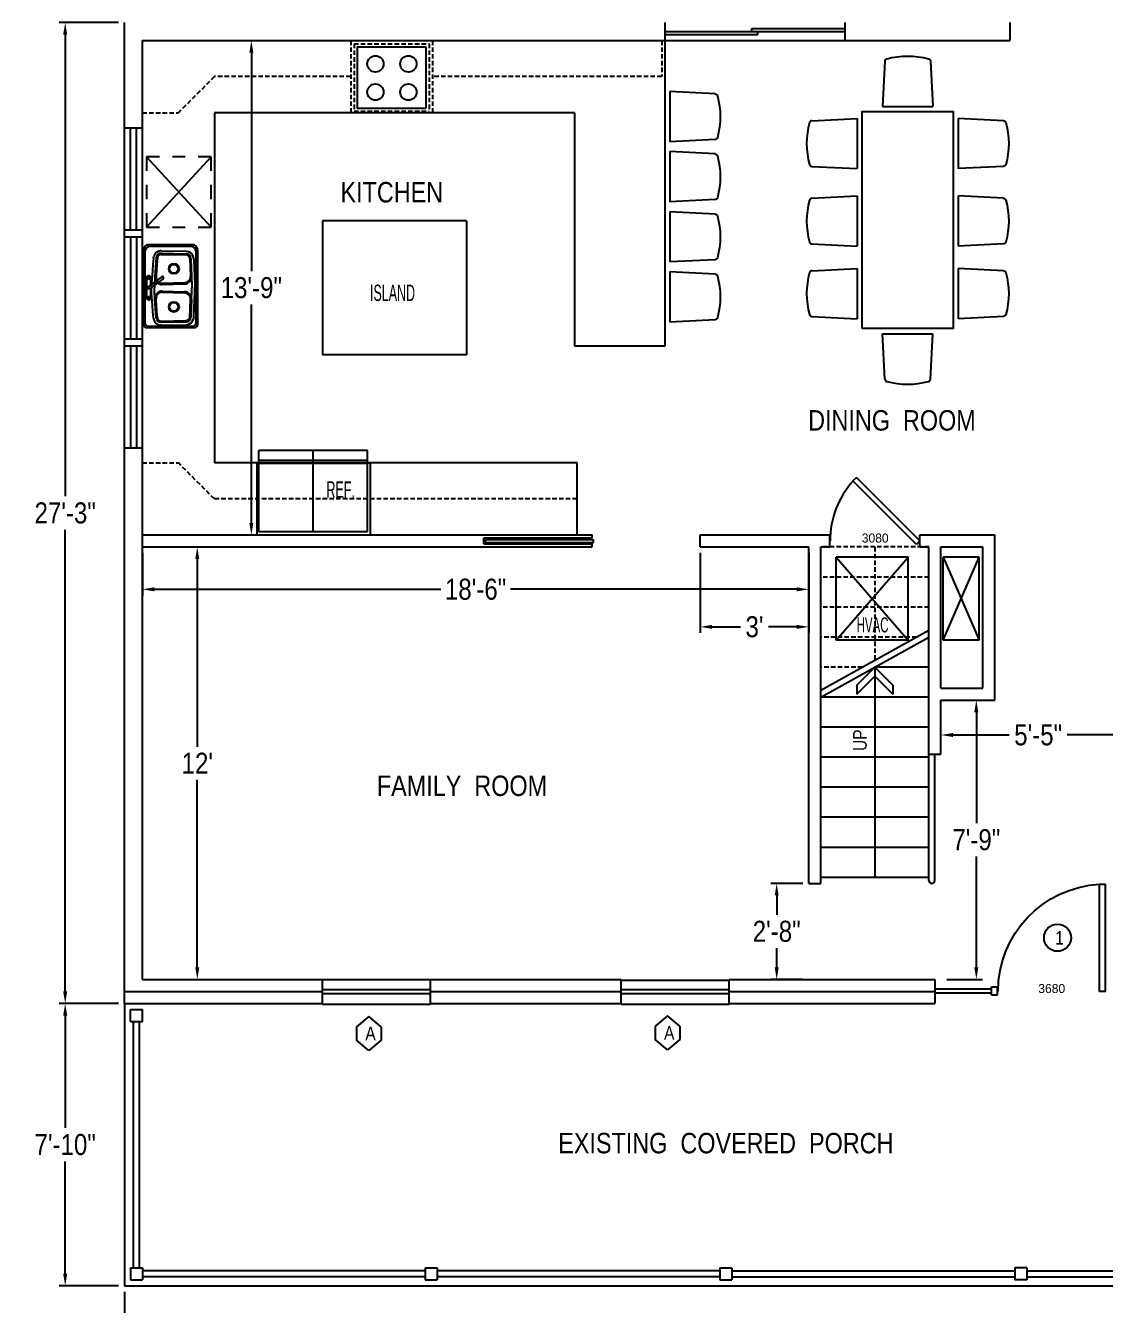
# Model space of a CAD drawing. Header units: inches. Extents: x -1842 to 12195, y -2228 to 2193.
# Drawn here: x 4604.3 to 4964, y 593.4 to 1019.5 of the extents above; entities that cross this region are included whole.
import ezdxf

# ---------------------------------------------------------------- set-up
doc = ezdxf.new("R2010")
doc.units = ezdxf.units.IN
doc.header["$LTSCALE"] = 6
doc.header["$MEASUREMENT"] = 0
doc.linetypes.add('ACAD_ISO03W100', pattern=[30, 12, -18])
doc.linetypes.add('HIDDEN', pattern=[0.375, 0.25, -0.125])
for name, color, linetype in [('ARWALL', 7, 'HIDDEN'), ('BUILT-INS', 13, 'Continuous'), ('CABS', 23, 'Continuous'), ('Title Block', 7, 'Continuous'), ('TITLES', 3, 'Continuous'), ('TXT', 4, 'Continuous'), ('windows', 4, 'Continuous')]:
    doc.layers.add(name, color=color, linetype=linetype)
doc.styles.add('ARCHSTYL', font='ARIALN.TTF', dxfattribs={"height": 5})
doc.styles.add('HS-DESIGN-TTLB', font='GOTHIC.TTF')
doc.styles.get("Standard").update_dxf_attribs({"font": 'ARIALN.TTF'})
doc.dimstyles.get("Standard").update_dxf_attribs({"dimtxt": 7, "dimasz": 4, "dimexe": 2, "dimexo": 2, "dimgap": 2, "dimtad": 0, "dimtih": 1, "dimtoh": 1, "dimdec": 0, "dimzin": 0, "dimdsep": 46, "dimlunit": 4, "dimtxsty": 'Standard', "dimcen": 0.09, "dimclrd": 3, "dimclre": 3, "dimclrt": 3, "dimadec": 0, "dimazin": 0, "dimtfac": 1, "dimtdec": 0, "dimtofl": 0, "dimtmove": 0, "dimatfit": 3, "dimfxl": 1, "dimtolj": 1, "dimtzin": 0, "dimarcsym": 0})

# ---------------------------------------------------------------- blocks, each defined once
blk = doc.blocks.new('*D62')
at = {"layer": 'Defpoints', "color": 0, "transparency": 16777216}
for p in [(4637.16, 1020.48), (4617.46, 693.88), (4637.16, 693.88)]:
    blk.add_point(p, dxfattribs=at)
at = {"layer": 'Title Block', "color": 3, "lineweight": -2, "transparency": 16777216}
for p, q in [((4635.16, 1020.48), (4615.46, 1020.48)), ((4617.46, 1016.48), (4617.46, 862.75)), ((4617.46, 697.88), (4617.46, 851.6)), ((4635.16, 693.88), (4615.46, 693.88))]:
    blk.add_line(p, q, dxfattribs=at)
at = {"layer": 'Title Block', "color": 3, "transparency": 16777216}
for points in [[(4616.79, 1016.48), (4618.12, 1016.48), (4617.46, 1020.48)], [(4616.79, 697.88), (4618.12, 697.88), (4617.46, 693.88)]]:
    blk.add_solid(points, dxfattribs=at)
at = {"layer": 'Title Block', "color": 3, "transparency": 16777216, "insert": (4617.46, 857.18), "char_height": 7, "attachment_point": 5}
blk.add_mtext('\\A1;27\'-3"', dxfattribs=at)
blk = doc.blocks.new('*D64')
at = {"layer": 'Defpoints', "color": 0, "transparency": 16777216}
for p in [(4643.16, 845.88), (4643.16, 701.88), (4661.46, 701.88)]:
    blk.add_point(p, dxfattribs=at)
at = {"layer": 'Title Block', "color": 3, "lineweight": -2, "transparency": 16777216}
for p, q in [((4645.16, 845.88), (4663.46, 845.88)), ((4661.46, 841.88), (4661.46, 779.39)), ((4661.46, 705.88), (4661.46, 768.36)), ((4645.16, 701.88), (4663.46, 701.88))]:
    blk.add_line(p, q, dxfattribs=at)
at = {"layer": 'Title Block', "color": 3, "transparency": 16777216}
for points in [[(4660.79, 841.88), (4662.12, 841.88), (4661.46, 845.88)], [(4660.79, 705.88), (4662.12, 705.88), (4661.46, 701.88)]]:
    blk.add_solid(points, dxfattribs=at)
at = {"layer": 'Title Block', "color": 3, "transparency": 16777216, "insert": (4661.46, 773.88), "char_height": 7, "attachment_point": 5}
blk.add_mtext("\\A1;12'", dxfattribs=at)
blk = doc.blocks.new('*D65')
at = {"layer": 'Defpoints', "color": 0, "transparency": 16777216}
for p in [(4865.16, 733.88), (4854.46, 701.88), (4865.16, 701.88)]:
    blk.add_point(p, dxfattribs=at)
at = {"layer": 'Title Block', "color": 3, "lineweight": -2, "transparency": 16777216}
for p, q in [((4863.16, 733.88), (4852.46, 733.88)), ((4854.46, 729.88), (4854.46, 723.45)), ((4854.46, 705.88), (4854.46, 712.3)), ((4863.16, 701.88), (4852.46, 701.88))]:
    blk.add_line(p, q, dxfattribs=at)
at = {"layer": 'Title Block', "color": 3, "transparency": 16777216}
for points in [[(4853.79, 729.88), (4855.12, 729.88), (4854.46, 733.88)], [(4853.79, 705.88), (4855.12, 705.88), (4854.46, 701.88)]]:
    blk.add_solid(points, dxfattribs=at)
at = {"layer": 'Title Block', "color": 3, "transparency": 16777216, "insert": (4854.46, 717.88), "char_height": 7, "attachment_point": 5}
blk.add_mtext('\\A1;2\'-8"', dxfattribs=at)
blk = doc.blocks.new('*D66')
at = {"layer": 'Defpoints', "color": 0, "transparency": 16777216}
for p in [(4643.16, 845.88), (4865.16, 845.88), (4865.16, 831.78)]:
    blk.add_point(p, dxfattribs=at)
at = {"layer": 'Title Block', "color": 3, "lineweight": -2, "transparency": 16777216}
for p, q in [((4643.16, 843.88), (4643.16, 829.78)), ((4865.16, 843.88), (4865.16, 829.78)), ((4647.16, 831.78), (4742.56, 831.78)), ((4861.16, 831.78), (4765.75, 831.78))]:
    blk.add_line(p, q, dxfattribs=at)
at = {"layer": 'Title Block', "color": 3, "transparency": 16777216}
for points in [[(4647.16, 832.44), (4647.16, 831.11), (4643.16, 831.78)], [(4861.16, 832.44), (4861.16, 831.11), (4865.16, 831.78)]]:
    blk.add_solid(points, dxfattribs=at)
at = {"layer": 'Title Block', "color": 3, "transparency": 16777216, "insert": (4754.16, 831.78), "char_height": 7, "attachment_point": 5}
blk.add_mtext('\\A1;18\'-6"', dxfattribs=at)
blk = doc.blocks.new('door')
at = {"layer": 'windows'}
for p, q in [((9950.29, 7178.88), (9948.56, 7178.88)), ((9948.56, 7178.88), (9948.56, 7146.97)), ((9950.29, 7178.88), (9948.56, 7178.88)), ((9950.29, 7178.88), (9950.29, 7146.97)), ((9948.56, 7146.97), (9950.29, 7146.97))]:
    blk.add_line(p, q, dxfattribs=at)
blk.add_arc((9950.29, 7178.88), 31.9, 180, 266.8995, dxfattribs=at)
blk = doc.blocks.new('*D67')
at = {"layer": 'Defpoints', "color": 0, "transparency": 16777216}
for p in [(4661.16, 1014.48), (4661.16, 849.88), (4679.46, 849.88)]:
    blk.add_point(p, dxfattribs=at)
at = {"layer": 'Title Block', "color": 3, "lineweight": -2, "transparency": 16777216}
for p, q in [((4663.16, 1014.48), (4681.46, 1014.48)), ((4679.46, 1010.48), (4679.46, 937.75)), ((4679.46, 853.88), (4679.46, 926.6)), ((4663.16, 849.88), (4681.46, 849.88))]:
    blk.add_line(p, q, dxfattribs=at)
at = {"layer": 'Title Block', "color": 3, "transparency": 16777216}
for points in [[(4678.79, 1010.48), (4680.12, 1010.48), (4679.46, 1014.48)], [(4678.79, 853.88), (4680.12, 853.88), (4679.46, 849.88)]]:
    blk.add_solid(points, dxfattribs=at)
at = {"layer": 'Title Block', "color": 3, "transparency": 16777216, "insert": (4679.46, 932.18), "char_height": 7, "attachment_point": 5}
blk.add_mtext('\\A1;13\'-9"', dxfattribs=at)
blk = doc.blocks.new('*D70')
at = {"layer": 'Defpoints', "color": 0, "transparency": 16777216}
for p in [(4909.16, 794.88), (4909.16, 701.88), (4920.96, 701.88)]:
    blk.add_point(p, dxfattribs=at)
at = {"layer": 'Title Block', "color": 3, "lineweight": -2, "transparency": 16777216}
for p, q in [((4911.16, 794.88), (4922.96, 794.88)), ((4920.96, 790.88), (4920.96, 753.95)), ((4920.96, 705.88), (4920.96, 742.8)), ((4911.16, 701.88), (4922.96, 701.88))]:
    blk.add_line(p, q, dxfattribs=at)
at = {"layer": 'Title Block', "color": 3, "transparency": 16777216}
for points in [[(4920.29, 790.88), (4921.62, 790.88), (4920.96, 794.88)], [(4920.29, 705.88), (4921.62, 705.88), (4920.96, 701.88)]]:
    blk.add_solid(points, dxfattribs=at)
at = {"layer": 'Title Block', "color": 3, "transparency": 16777216, "insert": (4920.96, 748.38), "char_height": 7, "attachment_point": 5}
blk.add_mtext('\\A1;7\'-9"', dxfattribs=at)
blk = doc.blocks.new('*D71')
at = {"layer": 'Defpoints', "color": 0, "transparency": 16777216}
for p in [(4973.96, 783.28), (4909.16, 776.88), (4973.96, 776.88)]:
    blk.add_point(p, dxfattribs=at)
at = {"layer": 'Title Block', "color": 3, "lineweight": -2, "transparency": 16777216}
for p, q in [((4909.16, 778.88), (4909.16, 785.28)), ((4973.96, 778.88), (4973.96, 785.28)), ((4913.16, 783.28), (4931.92, 783.28)), ((4969.96, 783.28), (4951.19, 783.28))]:
    blk.add_line(p, q, dxfattribs=at)
at = {"layer": 'Title Block', "color": 3, "transparency": 16777216}
for points in [[(4913.16, 783.94), (4913.16, 782.61), (4909.16, 783.28)], [(4969.96, 783.94), (4969.96, 782.61), (4973.96, 783.28)]]:
    blk.add_solid(points, dxfattribs=at)
at = {"layer": 'Title Block', "color": 3, "transparency": 16777216, "insert": (4941.56, 783.28), "char_height": 7, "attachment_point": 5}
blk.add_mtext('\\A1;5\'-5"', dxfattribs=at)
blk = doc.blocks.new('CHAIR4')
for p, q in [((-448.534042, 225.886409), (0, 248.313112)), ((0, 248.313112), (0, -248.313112)), ((-448.534042, -225.886409), (0, -248.313112))]:
    blk.add_line(p, q)
for centre, radius, start, end in [((267.140783, 0), 767.140783, 164.292464, 195.707536), ((-447.285602, 200.917601), 25, 92.862405, 164.292464), ((-447.285602, -200.917601), 25, 195.707536, 267.137595)]:
    blk.add_arc(centre, radius, start, end)
blk = doc.blocks.new('*D84')
at = {"layer": 'Defpoints', "color": 0, "transparency": 16777216}
for p in [(4637.16, 693.88), (4617.46, 599.88), (4637.16, 599.88)]:
    blk.add_point(p, dxfattribs=at)
at = {"layer": 'Title Block', "color": 3, "lineweight": -2, "transparency": 16777216}
for p, q in [((4635.16, 693.88), (4615.46, 693.88)), ((4617.46, 689.88), (4617.46, 652.45)), ((4617.46, 603.88), (4617.46, 641.3)), ((4635.16, 599.88), (4615.46, 599.88))]:
    blk.add_line(p, q, dxfattribs=at)
at = {"layer": 'Title Block', "color": 3, "transparency": 16777216}
for points in [[(4616.79, 689.88), (4618.12, 689.88), (4617.46, 693.88)], [(4616.79, 603.88), (4618.12, 603.88), (4617.46, 599.88)]]:
    blk.add_solid(points, dxfattribs=at)
at = {"layer": 'Title Block', "color": 3, "transparency": 16777216, "insert": (4617.46, 646.88), "char_height": 7, "attachment_point": 5}
blk.add_mtext('\\A1;7\'-10"', dxfattribs=at)
blk = doc.blocks.new('*D85')
at = {"layer": 'Defpoints', "color": 0, "transparency": 16777216}
for p in [(4637.16, 599.88), (5037.96, 599.88), (5037.96, 575.78)]:
    blk.add_point(p, dxfattribs=at)
at = {"layer": 'Title Block', "color": 3, "lineweight": -2, "transparency": 16777216}
for p, q in [((4637.16, 597.88), (4637.16, 573.78)), ((5037.96, 597.88), (5037.96, 573.78)), ((4641.16, 575.78), (4825.69, 575.78)), ((5033.96, 575.78), (4849.42, 575.78))]:
    blk.add_line(p, q, dxfattribs=at)
at = {"layer": 'Title Block', "color": 3, "transparency": 16777216}
for points in [[(4641.16, 576.44), (4641.16, 575.11), (4637.16, 575.78)], [(5033.96, 576.44), (5033.96, 575.11), (5037.96, 575.78)]]:
    blk.add_solid(points, dxfattribs=at)
at = {"layer": 'Title Block', "color": 3, "transparency": 16777216, "insert": (4837.56, 575.78), "char_height": 7, "attachment_point": 5}
blk.add_mtext('\\A1;33\'-5"', dxfattribs=at)
blk = doc.blocks.new('AE21A')
for p, q in [((0, 0.5), (0, 0.3)), ((0, 0.5), (0, 0.3)), ((0.2, 0.5), (0, 0.5)), ((0.2, 0.5), (0, 0.5)), ((0.6, 0.5), (0.4, 0.5)), ((0.6, 0.5), (0.4, 0.5)), ((1, 0.5), (0.8, 0.5)), ((1, 0.5), (0.8, 0.5)), ((1, 0.3), (1, 0.5)), ((1, 0.3), (1, 0.5)), ((0, 0.1), (0, -0.1)), ((0, 0.1), (0, -0.1)), ((1, -0.1), (1, 0.1)), ((1, -0.1), (1, 0.1)), ((0, -0.3), (0, -0.5)), ((0, -0.3), (0, -0.5)), ((1, -0.5), (1, -0.3)), ((1, -0.5), (1, -0.3)), ((0, -0.5), (0.2, -0.5)), ((0, -0.5), (0.2, -0.5)), ((0.4, -0.5), (0.6, -0.5)), ((0.4, -0.5), (0.6, -0.5)), ((0.8, -0.5), (1, -0.5)), ((0.8, -0.5), (1, -0.5))]:
    blk.add_line(p, q)
blk = doc.blocks.new('*D87')
at = {"layer": 'Defpoints', "color": 0, "transparency": 16777216}
for p in [(4828.96, 845.88), (4865.16, 845.88), (4828.96, 819.28)]:
    blk.add_point(p, dxfattribs=at)
at = {"layer": 'Title Block', "color": 3, "lineweight": -2, "transparency": 16777216}
for p, q in [((4828.96, 843.88), (4828.96, 817.28)), ((4865.16, 843.88), (4865.16, 817.28)), ((4832.96, 819.28), (4842.42, 819.28)), ((4861.16, 819.28), (4851.7, 819.28))]:
    blk.add_line(p, q, dxfattribs=at)
at = {"layer": 'Title Block', "color": 3, "transparency": 16777216}
for points in [[(4832.96, 819.94), (4832.96, 818.61), (4828.96, 819.28)], [(4861.16, 819.94), (4861.16, 818.61), (4865.16, 819.28)]]:
    blk.add_solid(points, dxfattribs=at)
at = {"layer": 'Title Block', "color": 3, "transparency": 16777216, "insert": (4847.06, 819.28), "char_height": 7, "attachment_point": 5}
blk.add_mtext("\\A1;3'", dxfattribs=at)

msp = doc.modelspace()

# ---------------------------------------------------------------- linework, layer by layer
at = {"layer": 'ARWALL', "color": 7}
for p, q in [((4905.1570105, 845.8778393), (4869.1570105, 845.8778393)), ((4887.1570105, 845.8778393), (4887.1570105, 808.1657572)), ((4905.1570105, 835.8778393), (4869.1570105, 835.8778393)), ((4905.1570105, 835.8778393), (4869.1570105, 835.8778393)), ((4905.1570105, 835.8778393), (4869.1570105, 835.8778393)), ((4905.1570105, 825.8778393), (4869.1570105, 825.8778393)), ((4901.0387585, 815.8778393), (4869.1570105, 815.8778393)), ((4883.0387585, 805.8778393), (4869.1570105, 805.8778393))]:
    msp.add_line(p, q, dxfattribs=at)
at = {"layer": 'BUILT-INS', "linetype": 'HIDDEN'}
for p, q in [((4712.5570105, 1014.4778393), (4712.5570105, 990.4778393)), ((4739.7570105, 1014.4778393), (4739.7570105, 990.4778393)), ((4816.1570105, 1014.4778393), (4816.1570105, 1002.4778393)), ((4713.6743347, 1013.4521446), (4738.6396863, 1013.4521446)), ((4713.6743347, 1013.4521446), (4713.6743347, 990.9521446)), ((4738.6396863, 1013.4521446), (4738.6396863, 990.9521446)), ((4667.1570105, 1002.4778393), (4655.1570105, 990.4778393)), ((4712.5570105, 1002.4778393), (4667.1570105, 1002.4778393)), ((4816.1570105, 1002.4778393), (4739.7570105, 1002.4778393)), ((4643.1570105, 990.4778393), (4655.1570105, 990.4778393)), ((4713.6743347, 990.9521446), (4738.6396863, 990.9521446)), ((4643.1570105, 873.8778393), (4655.1570105, 873.8778393)), ((4667.1570105, 861.8778393), (4655.1570105, 873.8778393)), ((4787.9570105, 861.8778393), (4667.1570105, 861.8778393))]:
    msp.add_line(p, q, dxfattribs=at)
at = {"layer": 'BUILT-INS'}
for p, q in [((4714.6743347, 1012.4521446), (4737.6396863, 1012.4521446)), ((4714.6743347, 1012.4521446), (4714.6743347, 991.9521446)), ((4737.6396863, 1012.4521446), (4737.6396863, 991.9521446)), ((4714.6743347, 991.9521446), (4737.6396863, 991.9521446)), ((4645.1588068, 945.9150893), (4644.6323068, 946.4415893)), ((4660.4273068, 946.4415893), (4644.6323068, 946.4415893)), ((4660.4273068, 946.4415893), (4644.6323068, 946.4415893)), ((4645.1588068, 945.9150893), (4644.6323068, 946.4415893)), ((4659.9008068, 945.9150893), (4660.4273068, 946.4415893)), ((4659.9008068, 945.9150893), (4660.4273068, 946.4415893)), ((4643.4173068, 944.2265893), (4643.4173068, 920.1290893)), ((4643.9438068, 943.7000893), (4643.4173068, 944.2265893)), ((4643.9438068, 943.7000893), (4643.4173068, 944.2265893)), ((4643.4173068, 944.2265893), (4643.4173068, 920.1290893)), ((4643.9438068, 943.7000893), (4643.4173068, 944.2265893)), ((4643.9438068, 943.7000893), (4643.4173068, 944.2265893)), ((4643.9438068, 943.7000893), (4643.9438068, 920.6555893)), ((4643.9438068, 943.7000893), (4643.9438068, 920.6555893)), ((4659.9008068, 945.9150893), (4645.1588068, 945.9150893)), ((4659.9008068, 945.9150893), (4645.1588068, 945.9150893)), ((4646.8162272, 942.1141442), (4646.6497787, 939.9148735)), ((4646.8162272, 942.1141442), (4646.6497787, 939.9148735)), ((4646.8162272, 942.1141442), (4647.0023417, 942.7473131)), ((4646.8162272, 942.1141442), (4647.0023417, 942.7473131)), ((4647.7854554, 942.1682651), (4647.3046807, 935.8963517)), ((4647.7854554, 942.1682651), (4647.3046807, 935.8963517)), ((4648.1893238, 942.13801), (4647.7854554, 942.1682651)), ((4648.1893238, 942.13801), (4647.7854554, 942.1682651)), ((4648.1893238, 942.13801), (4648.0246986, 939.9404444)), ((4648.1893238, 942.13801), (4648.0246986, 939.9404444)), ((4649.4491087, 944.5085204), (4649.1438545, 944.484597)), ((4649.4491087, 944.5085204), (4649.1438545, 944.484597)), ((4649.4234001, 943.2592347), (4649.4309614, 943.6641642)), ((4649.4234001, 943.2592347), (4649.4309614, 943.6641642)), ((4649.4234001, 943.2592347), (4657.7423714, 943.1038953)), ((4649.4234001, 943.2592347), (4657.7423714, 943.1038953)), ((4649.4309614, 943.6641642), (4657.749932, 943.5088249)), ((4649.4309614, 943.6641642), (4657.749932, 943.5088249)), ((4649.4491087, 944.5085204), (4657.7680792, 944.3531802)), ((4649.4491087, 944.5085204), (4657.7680792, 944.3531802)), ((4657.7423714, 943.1038953), (4657.749932, 943.5088249)), ((4657.7423714, 943.1038953), (4657.749932, 943.5088249)), ((4657.7680792, 944.3531802), (4658.1538668, 944.2917279)), ((4657.7680792, 944.3531802), (4658.1538668, 944.2917279)), ((4658.9336765, 941.9386577), (4659.3383396, 941.9551744)), ((4658.9336765, 941.9386577), (4659.3383396, 941.9551744)), ((4658.9336765, 941.9386577), (4659.1759945, 936.0018704)), ((4658.9336765, 941.9386577), (4659.1759945, 936.0018704)), ((4659.5807053, 936.0172215), (4659.3383396, 941.9551744)), ((4659.5807053, 936.0172215), (4659.3383396, 941.9551744)), ((4659.3383396, 941.8276998), (4659.5807053, 935.889747)), ((4659.3383396, 941.8276998), (4659.5807053, 935.889747)), ((4660.3095312, 941.8673396), (4660.1048709, 942.5708027)), ((4660.3095312, 941.8673396), (4660.1048709, 942.5708027)), ((4660.3095312, 941.8673396), (4660.5520103, 935.926589)), ((4660.3095312, 941.8673396), (4660.5520103, 935.926589)), ((4661.1158068, 943.7000893), (4661.6423068, 944.2265893)), ((4661.1158068, 943.7000893), (4661.6423068, 944.2265893)), ((4661.1158068, 920.6555893), (4661.1158068, 943.7000893)), ((4661.6423068, 920.1290893), (4661.6423068, 944.2265893)), ((4646.5101168, 938.0133304), (4646.3958526, 936.3974801)), ((4646.5101168, 938.0133304), (4646.3958526, 936.3974801)), ((4646.6497787, 939.9148735), (4646.5101168, 938.0133304)), ((4646.6497787, 939.9148735), (4646.5101168, 938.0133304)), ((4647.8896513, 938.0428971), (4647.78159, 936.4325539)), ((4647.8896513, 938.0428971), (4647.78159, 936.4325539)), ((4648.0246986, 939.9404444), (4647.8896513, 938.0428971)), ((4648.0246986, 939.9404444), (4647.8896513, 938.0428971)), ((4644.6749728, 928.668884), (4644.6749728, 935.6582866)), ((4649.6378898, 935.8421354), (4645.1903527, 932.6238713)), ((4649.6378898, 935.8421354), (4645.1903527, 932.6238713)), ((4650.1122589, 935.1865727), (4645.6647218, 931.9683086)), ((4650.1122589, 935.1865727), (4645.6647218, 931.9683086)), ((4645.8572433, 935.6582866), (4645.8572433, 933.1064372)), ((4645.8572433, 935.6582866), (4645.8572433, 933.1064372)), ((4646.2376466, 933.970209), (4646.1907274, 933.1311607)), ((4646.2376466, 933.970209), (4646.1907274, 933.1311607)), ((4646.3055214, 935.0542401), (4646.2376466, 933.970209)), ((4646.3055214, 935.0542401), (4646.2376466, 933.970209)), ((4646.3958526, 936.3974801), (4646.3055214, 935.0542401)), ((4646.3958526, 936.3974801), (4646.3055214, 935.0542401)), ((4647.2318633, 933.9197476), (4647.189382, 933.0959703)), ((4647.2318633, 933.9197476), (4647.189382, 933.0959703)), ((4647.2937019, 934.9941397), (4647.2318633, 933.9197476)), ((4647.2937019, 934.9941397), (4647.2318633, 933.9197476)), ((4647.3046807, 935.8963517), (4647.2937019, 934.9941397)), ((4647.3046807, 935.8963517), (4647.2937019, 934.9941397)), ((4647.7084964, 935.8653976), (4647.3046807, 935.8963517)), ((4647.7084964, 935.8653976), (4647.3046807, 935.8963517)), ((4647.78159, 936.4325539), (4647.7084964, 935.8653976)), ((4647.78159, 936.4325539), (4647.7084964, 935.8653976)), ((4649.7841393, 933.6864149), (4657.2092934, 933.893911)), ((4649.7841393, 933.6864149), (4657.2092934, 933.893911)), ((4649.7841393, 933.6864149), (4649.7954525, 933.2815729)), ((4649.7841393, 933.6864149), (4649.7954525, 933.2815729)), ((4649.7954525, 933.2815729), (4657.2206067, 933.489069)), ((4649.7954525, 933.2815729), (4657.2206067, 933.489069)), ((4657.2092934, 933.893911), (4657.2206067, 933.489069)), ((4657.2092934, 933.893911), (4657.2206067, 933.489069)), ((4659.1760423, 936.0007048), (4659.5807053, 936.0172215)), ((4659.1760423, 936.0007048), (4659.5807053, 936.0172215)), ((4659.5807053, 935.889747), (4659.6810886, 933.0253521)), ((4659.5807053, 935.889747), (4659.6810886, 933.0253521)), ((4660.5520103, 935.926589), (4660.6530886, 933.0423783)), ((4660.5520103, 935.926589), (4660.6530886, 933.0423783)), ((4645.8572433, 932.1076183), (4645.8572433, 928.668884)), ((4646.1907274, 933.1311607), (4646.1997589, 932.4916406)), ((4646.1907274, 933.1311607), (4646.1997589, 932.4916406)), ((4646.1907274, 931.0970434), (4646.1997589, 931.7365635)), ((4646.2376466, 930.2579944), (4646.1907274, 931.0970434)), ((4646.1997589, 932.4916406), (4646.1997589, 932.09728)), ((4646.1997589, 932.4916406), (4646.1997589, 932.09728)), ((4646.1997589, 931.7365635), (4646.1997589, 932.1309241)), ((4646.1997589, 931.7365635), (4646.1997589, 932.1309241)), ((4646.3055214, 929.1739641), (4646.2376466, 930.2579944)), ((4646.3958526, 927.8307232), (4646.3055214, 929.1739641)), ((4647.1637156, 932.5106611), (4647.1523229, 932.1516739)), ((4647.1637156, 932.5106611), (4647.1523229, 932.1516739)), ((4647.1637156, 931.7175423), (4647.1523229, 932.0765294)), ((4647.1637156, 931.7175423), (4647.1523229, 932.0765294)), ((4647.189382, 933.0959703), (4647.1637156, 932.5106611)), ((4647.189382, 933.0959703), (4647.1637156, 932.5106611)), ((4647.189382, 931.132233), (4647.1637156, 931.7175423)), ((4647.2318633, 930.3084557), (4647.189382, 931.132233)), ((4647.2937019, 929.2340636), (4647.2318633, 930.3084557)), ((4647.3046807, 928.459327), (4647.2937019, 929.2340636)), ((4649.7841393, 930.6692638), (4649.7954525, 931.0741058)), ((4649.7841393, 930.6692638), (4657.2092934, 930.4617677)), ((4649.7954525, 931.0741058), (4657.2206067, 930.8666097)), ((4657.2092934, 930.4617677), (4657.2206067, 930.8666097)), ((4659.5807053, 928.3384572), (4659.6810886, 931.2028521)), ((4659.6810886, 933.0253521), (4659.6810886, 932.1141021)), ((4659.6810886, 933.0253521), (4659.6810886, 932.1141021)), ((4659.6810886, 931.2028521), (4659.6810886, 932.1141021)), ((4659.6810886, 931.2028521), (4659.6810886, 932.1141021)), ((4660.5520103, 928.3016151), (4660.6530886, 931.1858251)), ((4660.6530886, 933.0423783), (4660.6530886, 932.1141021)), ((4660.6530886, 933.0423783), (4660.6530886, 932.1141021)), ((4660.6530886, 931.1858251), (4660.6530886, 932.1141021)), ((4660.6530886, 931.1858251), (4660.6530886, 932.1141021)), ((4646.5101168, 926.2148729), (4646.3958526, 927.8307232)), ((4646.6497787, 924.3133298), (4646.5101168, 926.2148729)), ((4647.7084964, 928.4902811), (4647.3046807, 928.459327)), ((4647.7854554, 922.1874136), (4647.3046807, 928.459327)), ((4647.78159, 927.9231248), (4647.7084964, 928.4902811)), ((4647.8896513, 926.3127816), (4647.78159, 927.9231248)), ((4648.0246986, 924.4152343), (4647.8896513, 926.3127816)), ((4658.9336765, 922.417021), (4659.1759945, 928.3538083)), ((4659.1760423, 928.3549739), (4659.5807053, 928.3384572)), ((4659.5807053, 928.3384572), (4659.3383396, 922.4005043)), ((4659.3383396, 922.4005043), (4659.5807053, 928.3384572)), ((4660.3095312, 922.3608637), (4660.5520103, 928.3016151)), ((4643.9438068, 920.6555893), (4643.4173068, 920.1290893)), ((4643.9438068, 920.6555893), (4643.4173068, 920.1290893)), ((4646.8162272, 922.1140591), (4646.6497787, 924.3133298)), ((4646.8162272, 922.1140591), (4647.0023417, 921.4808911)), ((4648.1893238, 922.2176687), (4647.7854554, 922.1874136)), ((4648.1893238, 922.2176687), (4648.0246986, 924.4152343)), ((4649.4234001, 921.096444), (4657.7423714, 921.2517834)), ((4649.4234001, 921.096444), (4649.4309614, 920.6915145)), ((4649.4309614, 920.6915145), (4657.749932, 920.8468538)), ((4657.7423714, 921.2517834), (4657.749932, 920.8468538)), ((4658.9336765, 922.417021), (4659.3383396, 922.4005043)), ((4660.3095312, 922.3608637), (4660.1048709, 921.6574014)), ((4661.1158068, 920.6555893), (4661.6423068, 920.1290893)), ((4645.1588068, 919.4405893), (4644.6323068, 918.9140893)), ((4644.6323068, 918.9140893), (4660.4273068, 918.9140893)), ((4645.1588068, 919.4405893), (4659.9008068, 919.4405893)), ((4649.4491087, 919.7196838), (4649.1438545, 919.7436063)), ((4649.4491087, 919.7196838), (4657.7680792, 919.8750231)), ((4657.7680792, 919.8750231), (4658.1538668, 919.9364754)), ((4659.9008068, 919.4405893), (4660.4273068, 918.9140893)), ((4874.2781384, 814.8209432), (4874.2781384, 842.5183734)), ((4874.2781384, 842.5183734), (4898.2781384, 814.8209432)), ((4874.2781384, 814.8209432), (4898.2781384, 842.5183734)), ((4898.2781384, 842.5183734), (4874.2781384, 842.5183734)), ((4898.2781384, 814.8209432), (4898.2781384, 842.5183734)), ((4909.9380322, 814.8209432), (4909.9380322, 842.5183734)), ((4909.9380322, 842.5183734), (4921.9380322, 814.8209432)), ((4909.9380322, 814.8209432), (4921.9380322, 842.5183734)), ((4921.9380322, 842.5183734), (4909.9380322, 842.5183734)), ((4921.9380322, 814.8209432), (4921.9380322, 842.5183734)), ((4898.2781384, 814.8209432), (4874.2781384, 814.8209432)), ((4921.9380322, 814.8209432), (4909.9380322, 814.8209432))]:
    msp.add_line(p, q, dxfattribs=at)
for centre, radius in [((4720.7995926, 1006.7307743), 2.7134894), ((4731.7713772, 1006.7307743), 2.7134894), ((4720.7995926, 997.3211512), 2.7134894), ((4731.7713772, 997.3211512), 2.7134894), ((4653.6567136, 938.5190766), 1.72125), ((4653.6567136, 938.5190766), 1.72125), ((4653.6567136, 938.5190766), 1.4175), ((4653.6567136, 938.5190766), 1.4175), ((4645.2661081, 935.6582866), 0.5911352), ((4645.2661081, 935.6582866), 0.5911352), ((4645.2661081, 935.6582866), 0.3974158), ((4645.2661081, 935.6582866), 0.3974158), ((4645.2661081, 928.668884), 0.5911352), ((4645.2661081, 928.668884), 0.3974158), ((4653.6567136, 925.8366021), 1.72125), ((4653.6567136, 925.8366021), 1.4175)]:
    msp.add_circle(centre, radius, dxfattribs=at)
for centre, radius, start, end in [((4645.834388, 944.3414748), 2.4198099, 119.786321181, 182.721258907), ((4645.834388, 944.3414748), 2.4198099, 119.786321181, 182.721258907), ((4659.2252256, 944.3414748), 2.4198099, 357.278741093, 60.213678819), ((4659.2252256, 944.3414748), 2.4198099, 357.278741093, 60.213678819), ((4646.360888, 943.8149748), 2.4198099, 119.786321181, 182.721258907), ((4646.360888, 943.8149748), 2.4198099, 119.786321181, 182.721258907), ((4649.3337104, 942.0620255), 2.43, 94.481097, 163.619721), ((4649.3337104, 942.0620255), 2.43, 94.481097, 163.619721), ((4649.400716, 942.0444469), 1.62, 88.930243, 175.616558), ((4649.400716, 942.0444469), 1.62, 88.930243, 175.616558), ((4649.400716, 942.0444469), 1.215, 88.930243, 175.616558), ((4649.400716, 942.0444469), 1.215, 88.930243, 175.616558), ((4657.7196874, 941.8891067), 1.215, 2.337306, 88.930243), ((4657.7196874, 941.8891067), 1.215, 2.337306, 88.930243), ((4657.7196874, 941.8891067), 1.62, 2.337306, 88.930243), ((4657.7196874, 941.8891067), 1.62, 2.337306, 88.930243), ((4657.7716108, 941.8919822), 2.43, 16.221411, 80.949388), ((4657.7716108, 941.8919822), 2.43, 16.221411, 80.949388), ((4658.6987256, 943.8149748), 2.4198099, 357.278741093, 60.213678819), ((4658.6987256, 943.8149748), 2.4198099, 357.278741093, 60.213678819), ((4658.6987256, 943.8149748), 2.4198099, 357.278741093, 60.213678819), ((4658.6987256, 943.8149748), 2.4198099, 357.278741093, 60.213678819), ((4649.7275729, 935.7106244), 2.43, 175.616558, 271.600712), ((4649.7275729, 935.7106244), 2.43, 175.616558, 271.600712), ((4649.7275729, 935.7106244), 2.025, 175.616558, 271.600712), ((4649.7275729, 935.7106244), 2.025, 175.616558, 271.600712), ((4649.8750743, 935.5143541), 0.404595, 305.88972111, 125.88972111), ((4649.8750743, 935.5143541), 0.404595, 305.88972111, 125.88972111), ((4657.1527271, 935.9181205), 2.025, 271.600712, 2.337306), ((4657.1527271, 935.9181205), 2.025, 271.600712, 2.337306), ((4657.1527271, 935.9181205), 2.43, 271.600712, 2.337306), ((4657.1527271, 935.9181205), 2.43, 271.600712, 2.337306), ((4658.07643, 933.1489151), 1.62, 0, 2.337306), ((4658.07643, 933.1489151), 1.62, 0, 2.337306), ((4645.4275373, 932.29609), 0.404595, 125.88972111, 305.88972111), ((4645.4275373, 932.29609), 0.404595, 125.88972111, 305.88972111), ((4649.7275729, 928.6450543), 2.43, 88.399288, 184.383442), ((4649.7275729, 928.6450543), 2.025, 88.399288, 184.383442), ((4657.1527271, 928.4375582), 2.025, 357.662694, 88.399288), ((4657.1527271, 928.4375582), 2.43, 357.662694, 88.399288), ((4658.07643, 931.2067636), 1.62, 357.662694, 0), ((4645.1588068, 920.6555893), 1.215, 180, 270), ((4649.3337104, 922.1661786), 2.43, 196.380279, 265.518903), ((4649.400716, 922.3112318), 1.62, 184.383442, 271.069757), ((4649.400716, 922.3112318), 1.215, 184.383442, 271.069757), ((4657.7196874, 922.466572), 1.215, 271.069757, 357.662694), ((4657.7196874, 922.466572), 1.62, 271.069757, 357.662694), ((4657.7716108, 922.3362211), 2.43, 279.050612, 343.778589), ((4659.9008068, 920.6555893), 1.215, 270, 0), ((4644.6323068, 920.1290893), 1.215, 180, 270), ((4660.4273068, 920.1290893), 1.215, 270, 0)]:
    msp.add_arc(centre, radius, start, end, dxfattribs=at)
msp.add_point((4645.2398068, 932.1778393), dxfattribs=at)
msp.add_point((4645.2398068, 932.1778393), dxfattribs=at)
msp.add_point((4645.2398068, 932.1778393), dxfattribs=at)
msp.add_point((4645.2398068, 932.1778393), dxfattribs=at)
msp.add_point((4645.2398068, 932.1778393), dxfattribs=at)
msp.add_point((4645.2398068, 932.1778393), dxfattribs=at)
at = {"layer": 'CABS'}
for p, q in [((4817.1570105, 1014.4778393), (4817.1570105, 912.7778393)), ((4787.1570105, 990.4778393), (4667.1570105, 990.4778393)), ((4667.1570105, 990.4778393), (4667.1570105, 873.8778393)), ((4787.1570105, 990.4778393), (4787.1570105, 912.7778393)), ((4666.0816312, 952.4046784), (4644.5356312, 975.7461784)), ((4703.1570105, 954.4778393), (4703.1570105, 909.8778393)), ((4751.1570105, 954.4778393), (4703.1570105, 954.4778393)), ((4751.1570105, 954.4778393), (4751.1570105, 909.8778393)), ((4817.1570105, 912.7778393), (4787.1570105, 912.7778393)), ((4751.1570105, 909.8778393), (4703.1570105, 909.8778393)), ((4718.1570105, 877.9807211), (4681.9651395, 877.9807211)), ((4681.9651395, 850.8778393), (4681.9651395, 877.9807211)), ((4681.9651395, 850.8778393), (4681.9651395, 877.9807211)), ((4700.061075, 850.8778393), (4700.061075, 877.9807211)), ((4718.1570105, 850.8778393), (4718.1570105, 877.9807211)), ((4719.1570105, 873.8778393), (4667.1570105, 873.8778393)), ((4681.2570105, 873.8778393), (4681.2570105, 849.8778393)), ((4681.2570105, 873.8778393), (4719.1570105, 873.8778393)), ((4718.1570105, 874.6770495), (4681.9651395, 874.6770495)), ((4718.1570105, 873.6279623), (4681.9651395, 873.6279623)), ((4719.1570105, 849.8778393), (4719.1570105, 873.8778393)), ((4719.1570105, 849.8778393), (4719.1570105, 873.8778393)), ((4787.9570105, 873.8778393), (4719.1570105, 873.8778393)), ((4787.9570105, 849.8778393), (4787.9570105, 873.8778393)), ((4718.1570105, 850.8778393), (4681.9651395, 850.8778393))]:
    msp.add_line(p, q, dxfattribs=at)
at = {"layer": 'CABS', "linetype": 'ACAD_ISO03W100'}
msp.add_line((4644.5356312, 952.4046784), (4666.0816312, 975.7461784), dxfattribs=at)
at = {"layer": 'CABS'}
msp.add_lwpolyline([(4882.9436216, 918.5782975), (4882.9436216, 990.8333063), (4913.2357586, 990.8333063), (4913.2357586, 918.5782975)], close=True, dxfattribs=at)
at = {"layer": 'Title Block'}
for p, q in [((4637.1570105, 693.8778393), (4637.1570105, 1020.4778393)), ((4817.1570105, 1020.4778393), (4817.1570105, 1014.4778393)), ((4877.1570105, 1020.4778393), (4877.1570105, 1014.4778393)), ((4932.1570105, 1020.4778393), (4932.1570105, 1014.4778393)), ((4932.1570105, 1020.4778393), (4932.1570105, 1014.4778393)), ((4643.1570105, 1014.4778393), (4932.1570105, 1014.4778393)), ((4643.1570105, 701.8778393), (4643.1570105, 1014.4778393)), ((4637.1570105, 985.4778393), (4643.1570105, 985.4778393)), ((4637.1570105, 951.4778393), (4643.1570105, 951.4778393)), ((4637.1570105, 949.1778393), (4643.1570105, 949.1778393)), ((4637.1570105, 949.1778393), (4643.1570105, 949.1778393)), ((4637.1570105, 915.1778393), (4643.1570105, 915.1778393)), ((4637.1570105, 912.8778393), (4643.1570105, 912.8778393)), ((4637.1570105, 878.8778393), (4643.1570105, 878.8778393)), ((4643.1570105, 849.8778393), (4792.9570105, 849.8778393)), ((4756.9570105, 848.8778393), (4792.9570105, 848.8778393)), ((4756.9570105, 846.8778393), (4756.9570105, 848.8778393)), ((4757.4570105, 847.3778393), (4757.4570105, 848.3778393)), ((4757.4570105, 848.3778393), (4793.4570105, 848.3778393)), ((4792.9570105, 848.8778393), (4792.9570105, 849.8778393)), ((4793.4570105, 847.3778393), (4793.4570105, 848.3778393)), ((4828.9570105, 845.8778393), (4828.9570105, 849.8778393)), ((4828.9570105, 849.8778393), (4872.1570105, 849.8778393)), ((4872.1570105, 845.8778393), (4872.1570105, 849.8778393)), ((4902.1570105, 849.8778393), (4927.1570105, 849.8778393)), ((4902.1570105, 845.8778393), (4902.1570105, 849.8778393)), ((4927.1570105, 794.8778393), (4927.1570105, 849.8778393)), ((4643.1570105, 845.8778393), (4792.9570105, 845.8778393)), ((4756.9570105, 846.8778393), (4792.9570105, 846.8778393)), ((4757.4570105, 847.3778393), (4793.4570105, 847.3778393)), ((4792.9570105, 845.8778393), (4792.9570105, 846.8778393)), ((4828.9570105, 845.8778393), (4865.1570105, 845.8778393)), ((4865.1570105, 733.8778393), (4865.1570105, 845.8778393)), ((4869.1570105, 845.8778393), (4872.1570105, 845.8778393)), ((4869.1570105, 733.8778393), (4869.1570105, 845.8778393)), ((4902.1570105, 845.8778393), (4905.1570105, 845.8778393)), ((4905.1570105, 776.8778393), (4905.1570105, 845.8778393)), ((4909.1570105, 845.8778393), (4923.1570105, 845.8778393)), ((4909.1570105, 798.8778393), (4909.1570105, 845.8778393)), ((4923.1570105, 798.8778393), (4923.1570105, 845.8778393)), ((4869.1570105, 798.1657572), (4905.1570105, 818.1657572)), ((4869.1570105, 795.8778393), (4905.1570105, 815.8778393)), ((4905.1570105, 805.8778393), (4887.1570105, 805.8778393)), ((4909.1570105, 798.8778393), (4923.1570105, 798.8778393)), ((4905.1570105, 795.8778393), (4869.1570105, 795.8778393)), ((4909.1570105, 794.8778393), (4927.1570105, 794.8778393)), ((4909.1570105, 776.8778393), (4909.1570105, 794.8778393)), ((4905.1570105, 785.8778393), (4869.1570105, 785.8778393)), ((4905.1570105, 775.8778393), (4869.1570105, 775.8778393)), ((4905.1570105, 776.8778393), (4909.1570105, 776.8778393)), ((4905.1570105, 734.8778393), (4905.1570105, 776.8778393)), ((4907.1570105, 734.8778393), (4907.1570105, 776.8778393)), ((4905.1570105, 765.8778393), (4869.1570105, 765.8778393)), ((4905.1570105, 755.8778393), (4869.1570105, 755.8778393)), ((4905.1570105, 745.8778393), (4869.1570105, 745.8778393)), ((4865.1570105, 733.8778393), (4869.1570105, 733.8778393)), ((4905.1570105, 735.8778393), (4869.1570105, 735.8778393)), ((4643.1570105, 701.8778393), (4703.1570105, 701.8778393)), ((4703.1570105, 693.8778393), (4703.1570105, 701.8778393)), ((4703.1570105, 701.8778393), (4739.1570105, 701.8778393)), ((4739.1570105, 701.8778393), (4802.6570105, 701.8778393)), ((4739.1570105, 693.8778393), (4739.1570105, 701.8778393)), ((4802.6570105, 693.8778393), (4802.6570105, 701.8778393)), ((4802.6570105, 701.6647375), (4838.6570105, 701.6647375)), ((4838.6570105, 701.8778393), (4907.1570105, 701.8778393)), ((4838.6570105, 693.8778393), (4838.6570105, 701.8778393)), ((4907.1570105, 701.8778393), (4907.1570105, 693.8778393)), ((4925.9570105, 696.7909412), (4925.9570105, 699.3909412)), ((4925.9570105, 699.3909412), (4927.9570105, 699.3909412)), ((4927.9570105, 696.7909412), (4927.9570105, 699.3909412)), ((4637.1570105, 697.8778393), (4703.1570105, 697.8778393)), ((4739.1570105, 697.8778393), (4802.6570105, 697.8778393)), ((4838.6570105, 697.8778393), (4907.1570105, 697.8778393)), ((4925.9570105, 696.7909412), (4927.9570105, 696.7909412)), ((4637.1570105, 693.8778393), (4703.1570105, 693.8778393)), ((4637.1570105, 693.8778393), (4637.1570105, 599.8778393)), ((4639.1570105, 691.8778393), (4643.1570105, 691.8778393)), ((4639.1570105, 687.8778393), (4639.1570105, 691.8778393)), ((4643.1570105, 687.8778393), (4643.1570105, 691.8778393)), ((4703.1570105, 693.6647375), (4739.1570105, 693.6647375)), ((4739.1570105, 693.8778393), (4802.6570105, 693.8778393)), ((4802.6570105, 693.6647375), (4838.6570105, 693.6647375)), ((4838.6570105, 693.8778393), (4907.1570105, 693.8778393)), ((4639.1570105, 687.8778393), (4643.1570105, 687.8778393)), ((4640.1570105, 605.8778393), (4640.1570105, 687.8778393)), ((4642.1570105, 605.8778393), (4642.1570105, 687.8778393)), ((4639.1570105, 605.8778393), (4643.1570105, 605.8778393)), ((4639.1570105, 605.8778393), (4639.1570105, 601.8778393)), ((4643.1570105, 605.8778393), (4643.1570105, 601.8778393)), ((4737.3570105, 605.8778393), (4741.3570105, 605.8778393)), ((4737.3570105, 605.8778393), (4737.3570105, 601.8778393)), ((4741.3570105, 605.8778393), (4741.3570105, 601.8778393)), ((4835.5570105, 605.8778393), (4839.5570105, 605.8778393)), ((4835.5570105, 605.8778393), (4835.5570105, 601.8778393)), ((4839.5570105, 605.8778393), (4839.5570105, 601.8778393)), ((4839.5570105, 605.8778393), (4839.5570105, 601.8778393)), ((4937.7570105, 605.8778393), (4933.7570105, 605.8778393)), ((4933.7570105, 605.8778393), (4933.7570105, 601.8778393)), ((4937.7570105, 605.8778393), (4937.7570105, 601.8778393)), ((4639.1570105, 601.8778393), (4643.1570105, 601.8778393)), ((4737.3570105, 604.8778393), (4643.1570105, 604.8778393)), ((4737.3570105, 602.8778393), (4643.1570105, 602.8778393)), ((4737.3570105, 601.8778393), (4741.3570105, 601.8778393)), ((4835.5570105, 604.8778393), (4741.3570105, 604.8778393)), ((4835.5570105, 602.8778393), (4741.3570105, 602.8778393)), ((4835.5570105, 601.8778393), (4839.5570105, 601.8778393)), ((4839.5570105, 604.8778393), (4933.7570105, 604.8778393)), ((4839.5570105, 602.8778393), (4933.7570105, 602.8778393)), ((4937.7570105, 601.8778393), (4933.7570105, 601.8778393)), ((4937.7570105, 604.8778393), (5031.9570105, 604.8778393)), ((4937.7570105, 602.8778393), (5031.9570105, 602.8778393)), ((4637.1570105, 599.8778393), (5037.9570105, 599.8778393))]:
    msp.add_line(p, q, dxfattribs=at)
msp.add_arc((4906.1570105, 734.8778393), 1, 180, 0, dxfattribs=at)
at = {"layer": 'TXT'}
for p, q in [((4846.1570105, 1018.4778393), (4877.1570105, 1018.4778393)), ((4846.1570105, 1017.4778393), (4846.1570105, 1018.4778393)), ((4817.1570105, 1017.4778393), (4877.1570105, 1017.4778393)), ((4817.1570105, 1016.4778393), (4848.1570105, 1016.4778393)), ((4848.1570105, 1016.4778393), (4848.1570105, 1017.4778393)), ((4639.1570105, 951.4778393), (4639.1570105, 985.4778393)), ((4641.1570105, 951.4778393), (4641.1570105, 985.4778393)), ((4639.1570105, 949.1778393), (4639.1570105, 915.1778393)), ((4641.1570105, 949.1778393), (4641.1570105, 915.1778393)), ((4639.1570105, 912.8778393), (4639.1570105, 878.8778393)), ((4641.1570105, 912.8778393), (4641.1570105, 878.8778393)), ((4703.1570105, 698.5778393), (4739.1570105, 698.5778393)), ((4703.1570105, 697.1778393), (4739.1570105, 697.1778393)), ((4802.6570105, 698.5778393), (4838.6570105, 698.5778393)), ((4802.6570105, 697.1778393), (4838.6570105, 697.1778393)), ((4907.1570105, 698.7909412), (4925.9570105, 698.7909412)), ((4907.1570105, 697.3909412), (4925.9570105, 697.3909412))]:
    msp.add_line(p, q, dxfattribs=at)
at = {"layer": 'TXT', "color": 4}
for p, q in [((4887.1570105, 805.8778393), (4887.1570105, 735.8778393)), ((4881.1570105, 799.8778393), (4881.1570105, 796.8778393)), ((4893.1570105, 799.8778393), (4893.1570105, 796.8778393))]:
    msp.add_line(p, q, dxfattribs=at)
for points in [[(4881.1570105, 799.8778393), (4887.1570105, 805.8778393), (4893.1570105, 799.8778393)], [(4881.1570105, 796.8778393), (4887.1570105, 802.8778393), (4893.1570105, 796.8778393)]]:
    msp.add_lwpolyline(points, dxfattribs=at)
at = {"layer": 'windows'}
for p, q in [((4879.8500381, 867.8923956), (4880.9962462, 869.0386037)), ((4901.0108025, 846.7316313), (4879.8500381, 867.8923956)), ((4902.1570105, 847.8778393), (4880.9962462, 869.0386037)), ((4902.1570105, 847.8778393), (4901.0108025, 846.7316313)), ((4902.1570105, 847.8778393), (4901.0108025, 846.7316313)), ((4718.5679906, 689.5329014), (4714.4429906, 686.1579014)), ((4714.4429906, 686.1579014), (4714.4429906, 681.6579014)), ((4722.6929906, 686.1579014), (4718.5679906, 689.5329014)), ((4722.6929906, 686.1579014), (4722.6929906, 681.6579014)), ((4818.0679906, 689.7460033), (4813.9429906, 686.3710033)), ((4813.9429906, 686.3710033), (4813.9429906, 681.8710033)), ((4822.1929906, 686.3710033), (4818.0679906, 689.7460033)), ((4822.1929906, 686.3710033), (4822.1929906, 681.8710033)), ((4818.0679906, 678.4960033), (4813.9429906, 681.8710033)), ((4822.1929906, 681.8710033), (4818.0679906, 678.4960033)), ((4718.5679906, 678.2829014), (4714.4429906, 681.6579014)), ((4722.6929906, 681.6579014), (4718.5679906, 678.2829014))]:
    msp.add_line(p, q, dxfattribs=at)
msp.add_circle((4948, 715.7700763), 4.5, dxfattribs=at)
msp.add_arc((4902.1570105, 847.8778393), 29.9258399, 138.10049145, 180, dxfattribs=at)

# ---------------------------------------------------------------- block references
at = {"layer": 'CABS'}
for name, p, xscale, yscale, zscale, rotation in [('CHAIR4', (4898.0896901, 992.5162028), -0.03365793000000001, 0.03365793000000001, 0.03365793000000001, 90), ('AE21A', (4655.3086312, 975.7461784), 23.3415, 21.546, 30.5235, 270), ('CHAIR4', (4898.0896901, 916.895401), 0.03365793000000001, 0.03365793000000001, 0.03365793000000001, 90)]:
    msp.add_blockref(name, p, dxfattribs=dict(at, xscale=xscale, yscale=yscale, zscale=zscale, rotation=rotation))
at = {"layer": 'CABS', "yscale": 0.03365793000000001, "zscale": 0.03365793000000001}
for p, xscale in [((4818.839907, 989.1451598), -0.03365793000000001), ((4881.2607251, 980.2114754), 0.03365793000000001), ((4914.9186551, 980.2114754), -0.03365793000000001), ((4818.839907, 969.1451598), -0.03365793000000001), ((4881.2607251, 954.3988625), 0.03365793000000001), ((4914.9186551, 954.3988625), -0.03365793000000001), ((4818.839907, 949.1451598), -0.03365793000000001), ((4818.839907, 929.1451598), -0.03365793000000001), ((4881.2607251, 930.2490323), 0.03365793000000001), ((4914.9186551, 930.2490323), -0.03365793000000001)]:
    msp.add_blockref('CHAIR4', p, dxfattribs=dict(at, xscale=xscale))
at = {"layer": 'TITLES', "xscale": -1.12167, "yscale": 1.12167, "zscale": 1.12167, "rotation": 180}
msp.add_blockref('door', (-6196.9817428, 8750.2073883), dxfattribs=at)

# ---------------------------------------------------------------- texts
at = {"char_height": 6.8007744}
for s, insert, width, attachment_point in [('\\A1;KITCHEN', (4743.3372794, 967.4093814), 110.476910075, 3), ('\\A1;DINING  ROOM', (4864.9332456, 891.4381326), 125.783948551, 1), ('\\A1;FAMILY  ROOM', (4721.2791437, 769.7778393), 110.476910075, 1), ('\\A1;EXISTING  COVERED  PORCH', (4781.690153, 650.7993379), 110.476910075, 1)]:
    msp.add_mtext(s, dxfattribs=dict(at, insert=insert, width=width, attachment_point=attachment_point))
at = {"insert": (4879.9165628, 777.9476888), "char_height": 4.5144, "width": 43.112787685, "attachment_point": 1, "rotation": 90}
msp.add_mtext('\\A1;UP', dxfattribs=at)
at = {"layer": 'CABS', "width": 0.667387}
for s, p in [('ISLAND', (4718.9806562, 927.7832084)), ('REF.', (4704.4806562, 862.2832084))]:
    msp.add_text(s, height=5.44061952, dxfattribs=at).set_placement(p)
at = {"layer": 'CABS', "style": 'ARCHSTYL', "width": 0.667387}
msp.add_text('HVAC', height=5, dxfattribs=at).set_placement((4881.0764758, 817.4484097))
at = {"layer": 'Title Block', "char_height": 3.0096, "width": 43.611515527, "attachment_point": 1, "style": 'HS-DESIGN-TTLB'}
for s, insert in [('3080', (4882.7922685, 850.3714271)), ('3680', (4941.5922685, 700.3714271))]:
    msp.add_mtext(s, dxfattribs=dict(at, insert=insert))
at = {"layer": 'windows', "char_height": 4.5, "attachment_point": 1}
for s, width, insert in [('1', 3.5, (4947.25, 718.0200763)), ('A', 6.385789309, (4717.4429906, 686.1579014)), ('A', 6.385789309, (4816.9429906, 686.3710033))]:
    msp.add_mtext_dynamic_manual_height_columns(s, width=width, gutter_width=30, heights=[0], dxfattribs=dict(at, insert=insert))

# ---------------------------------------------------------------- dimensions: what is measured, and where the dimension line sits
at = {"layer": 'Title Block'}
for base, p1, p2, picture, middle in [((4617.4570105, 693.8778393), (4637.1570105, 1020.4778393), (4637.1570105, 693.8778393), '*D62', (4617.4570105, 857.1778393)), ((4679.4570105, 849.8778393), (4661.1570105, 1014.4778393), (4661.1570105, 849.8778393), '*D67', (4679.4570105, 932.1778393)), ((4661.4570105, 701.8778393), (4643.1570105, 845.8778393), (4643.1570105, 701.8778393), '*D64', (4661.4570105, 773.8778393)), ((4920.9570105, 701.8778393), (4909.1570105, 794.8778393), (4909.1570105, 701.8778393), '*D70', (4920.9570105, 748.3778393)), ((4854.4570105, 701.8778393), (4865.1570105, 733.8778393), (4865.1570105, 701.8778393), '*D65', (4854.4570105, 717.8778393)), ((4617.4570105, 599.8778393), (4637.1570105, 693.8778393), (4637.1570105, 599.8778393), '*D84', (4617.4570105, 646.8778393))]:
    dim = msp.add_linear_dim(base=base, p1=p1, p2=p2, angle=90, dimstyle='Standard', dxfattribs=at)
    dim.commit()
    dim.dimension.update_dxf_attribs({"geometry": picture, "text_midpoint": middle})
for base, p1, p2, picture, middle in [((4865.1570105, 831.7778393), (4643.1570105, 845.8778393), (4865.1570105, 845.8778393), '*D66', (4754.1570105, 831.7778393)), ((4828.9570105, 819.2778393), (4865.1570105, 845.8778393), (4828.9570105, 845.8778393), '*D87', (4847.0570105, 819.2778393)), ((4973.9570105, 783.2778393), (4909.1570105, 776.8778393), (4973.9570105, 776.8778393), '*D71', (4941.5570105, 783.2778393)), ((5037.9570105, 575.7778393), (4637.1570105, 599.8778393), (5037.9570105, 599.8778393), '*D85', (4837.5570105, 575.7778393))]:
    dim = msp.add_linear_dim(base=base, p1=p1, p2=p2, dimstyle='Standard', dxfattribs=at)
    dim.commit()
    dim.dimension.update_dxf_attribs({"geometry": picture, "text_midpoint": middle})

doc.saveas('drawing.dxf')
